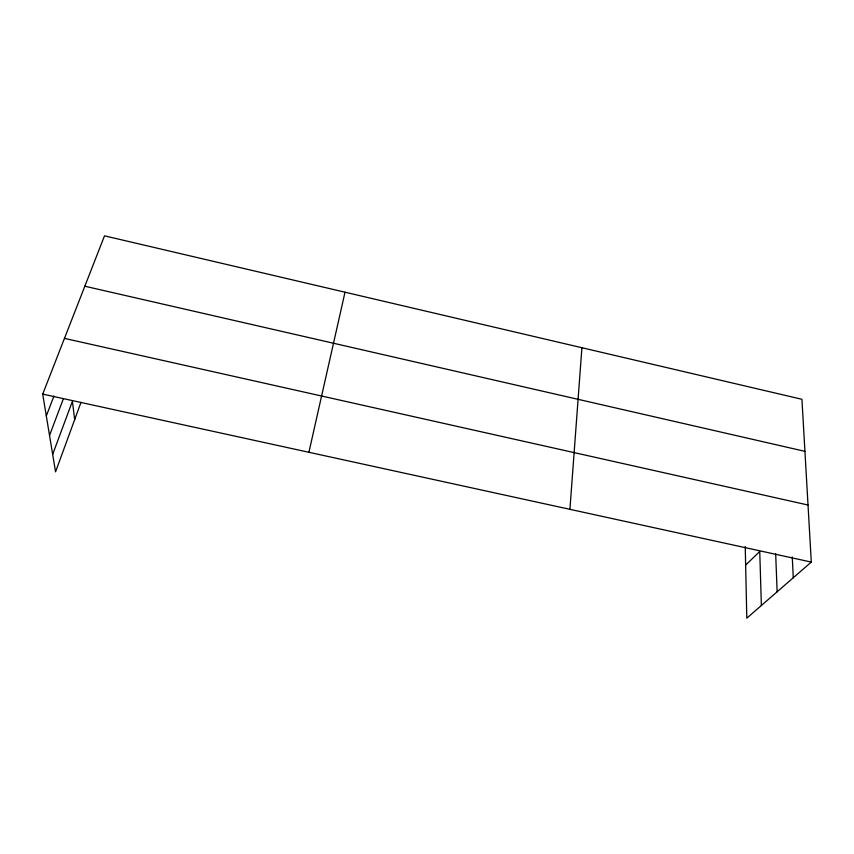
<?xml version="1.0" encoding="UTF-8"?>
<svg xmlns="http://www.w3.org/2000/svg" width="854" height="854" viewBox="0 0 854 854"><rect width="100%" height="100%" fill="white"/><g stroke="black" fill="none" stroke-linecap="round" stroke-linejoin="round"><path stroke-width="1.28" d="M569.917 509.336L581.916 347.727M308.902 452.289L345.016 292.207M80.991 402.341L55.553 471.846L42.7 394.11L104.508 235.832L801.938 399.298L811.3 562.081L746.812 618.168L745.232 546.571M52.67 454.403L72.387 401.316L74.682 419.581M49.532 435.433L63.409 398.647M46.308 415.973L53.951 396.042M745.638 565.081L759.75 551.492L761.373 605.507M42.7 394.11L811.3 562.081M64.456 338.387L808.023 505.024M84.834 286.218L804.938 451.35M792.277 556.936L793.27 577.774M775.678 553.819L777.14 591.79"/></g></svg>
